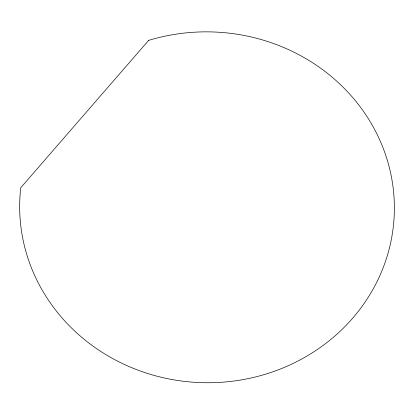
<?xml version="1.0" encoding="UTF-8"?>
<svg xmlns="http://www.w3.org/2000/svg" width="415" height="415" viewBox="0 0 415 415"><rect width="100%" height="100%" fill="white"/><g stroke="black" fill="none" stroke-linecap="round" stroke-linejoin="round"><path stroke-width="0.62" d="M148.637 40.374L20.75 187.736A187.367 175.441 1.7 0 0 213.331 382.671A187.367 175.441 1.7 0 0 391.506 177.376A187.367 175.441 1.7 0 0 148.637 40.374"/></g></svg>
